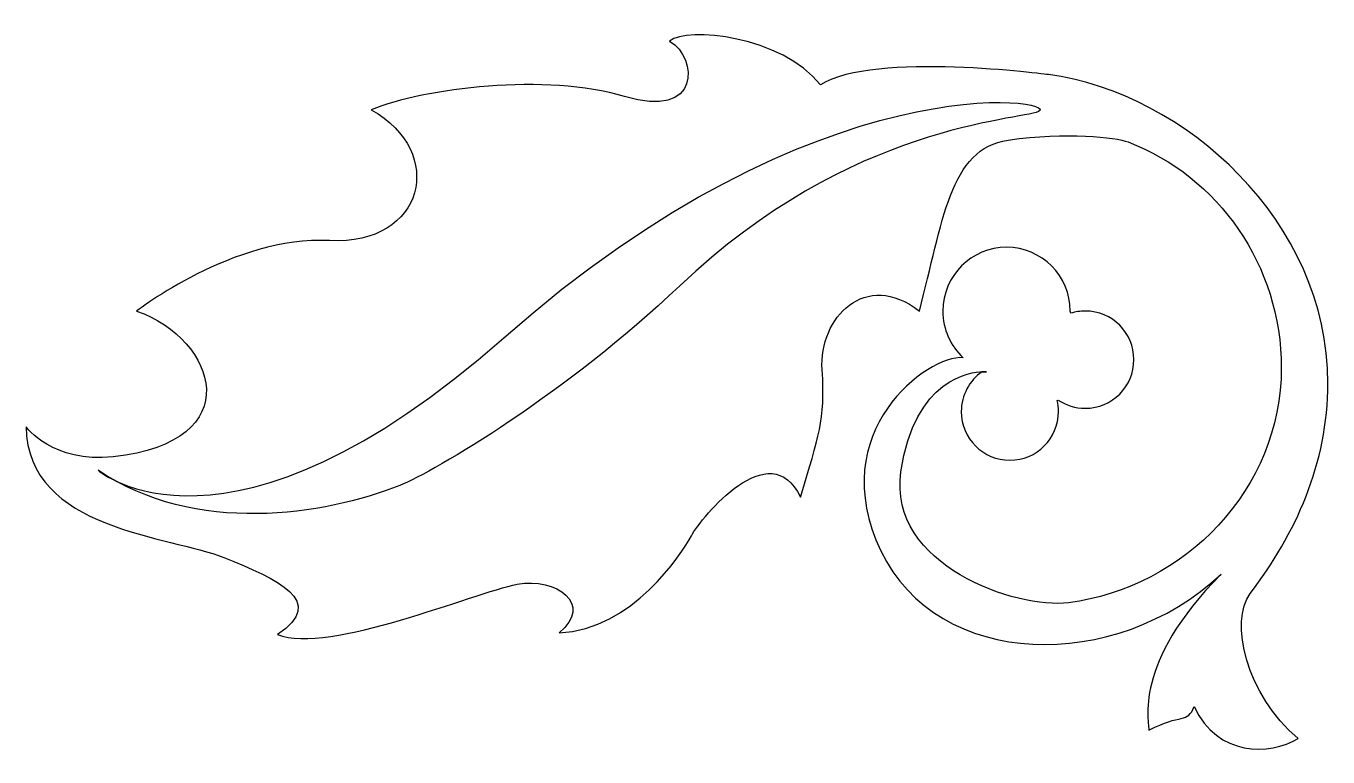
# Model space of a CAD drawing. Header units: centimetres. Extents: x -10 to 10, y -5.6 to 5.6.
import ezdxf

# ---------------------------------------------------------------- set-up
doc = ezdxf.new("R2010")
doc.units = ezdxf.units.CM
doc.header["$MEASUREMENT"] = 0
doc.layers.add('Camada 1', color=7, linetype='Continuous')

msp = doc.modelspace()

# ---------------------------------------------------------------- linework, layer by layer
at = {"layer": 'Camada 1'}
for points, knots in [([(4.68817, 0.30984), (4.53368, 0.30984), (3.64666, 0.21165), (3.44066, -1.23048), (3.44066, -1.23048), (3.23555, -2.66627), (5.2175, -3.34209), (6.01582, -3.23912), (6.01582, -3.23912), (7.80202, -3.00872), (9.28522, -1.49096), (9.28522, 0.36784), (9.28522, 0.36784), (9.28522, 1.94272), (8.31804, 3.31003), (6.93093, 3.83867), (6.93093, 3.83867), (6.73871, 3.91193), (5.99007, 3.99718), (5.08874, 3.86841), (5.08874, 3.86841), (4.18744, 3.73966), (4.08441, 2.60659), (3.72391, 1.24173), (3.72391, 1.24173), (2.89984, 1.88551), (2.1788, 1.13873), (2.23031, 0.34045), (2.23031, 0.34045), (2.2818, -0.45785), (2.1788, -0.66388), (1.89553, -1.61667), (1.89553, -1.61667), (1.43201, -0.63808), (0.37616, -1.9257), (0.22167, -2.20897), (0.22167, -2.20897), (0.06718, -2.49226), (-0.67966, -3.65108), (-1.81274, -3.7026), (-1.81274, -3.7026), (-1.27196, -3.26485), (-1.85542, -2.84022), (-2.45652, -2.95581), (-2.45652, -2.95581), (-3.12607, -3.08453), (-5.34074, -4.03737), (-6.13902, -3.72834), (-6.13902, -3.72834), (-5.36646, -3.2133), (-6.13902, -2.87852), (-6.96309, -2.54375), (-6.96309, -2.54375), (-7.78712, -2.20902), (-9.97602, -2.13176), (-10.00179, -0.53516), (-10.00179, -0.53516), (-10.00179, -0.53516), (-9.58975, -1.10171), (-8.66268, -0.99868), (-8.66268, -0.99868), (-6.56303, -0.76537), (-7.06608, 0.8039), (-8.30219, 1.24168), (-8.30219, 1.24168), (-8.30219, 1.24168), (-6.80859, 2.4005), (-5.34074, 2.32327), (-5.34074, 2.32327), (-3.87286, 2.24604), (-3.53813, 3.6881), (-4.69693, 4.33191), (-4.69693, 4.33191), (-3.8986, 4.66669), (-1.99299, 4.89846), (-0.80843, 4.53791), (-0.80843, 4.53791), (0.37614, 4.17736), (0.32462, 5.13021), (-0.11313, 5.38773), (-0.11313, 5.38773), (0.14436, 5.61948), (1.61224, 5.46499), (2.20454, 4.71818), (2.20454, 4.71818), (3.02861, 5.23322), (5.70678, 4.8727), (5.70678, 4.8727), (5.70678, 4.8727), (7.7976, 4.59666), (10.00179, 2.61734), (10.00179, 0.13544), (10.00179, 0.13544), (10.00179, -1.09876), (9.50252, -2.18789), (8.80722, -3.09695), (8.80722, -3.09695), (8.48263, -3.52132), (8.74549, -4.65545), (9.54379, -5.32495), (9.54379, -5.32495), (9.10598, -5.58247), (8.30774, -5.60824), (7.94719, -4.83571), (7.94719, -4.83571), (7.84421, -5.0932), (7.74119, -4.93874), (7.25189, -5.19623), (7.25189, -5.19623), (7.25189, -5.09325), (6.99437, -4.16613), (8.3592, -2.8013), (8.3592, -2.8013), (6.73683, -4.32067), (4.0072, -4.26916), (3.13164, -2.44075), (3.13164, -2.44075), (2.25608, -0.61234), (3.85266, 0.57219), (4.39688, 0.52478), (4.39688, 0.52478), (4.20466, 0.70348), (4.08441, 0.95854), (4.08441, 1.24172), (4.08441, 1.24172), (4.08441, 1.78218), (4.52253, 2.22031), (5.063, 2.22031), (5.063, 2.22031), (5.60346, 2.22031), (6.04156, 1.78219), (6.04156, 1.24172), (6.04156, 1.24172), (6.04156, 1.24172), (6.05198, 1.20844), (6.05198, 1.20844), (6.05198, 1.20844), (6.12194, 1.23011), (6.19626, 1.24178), (6.27333, 1.24178), (6.27333, 1.24178), (6.68579, 1.24178), (7.02017, 0.9074), (7.02017, 0.49494), (7.02017, 0.49494), (7.02017, 0.08248), (6.68579, -0.25193), (6.27333, -0.25193), (6.27333, -0.25193), (6.11995, -0.25193), (5.97737, -0.20571), (5.85881, -0.12644), (5.85881, -0.12644), (5.85881, -0.12644), (5.84119, -0.13022), (5.84119, -0.13022), (5.84119, -0.13022), (5.85437, -0.18584), (5.86132, -0.24381), (5.86132, -0.30342), (5.86132, -0.30342), (5.86132, -0.71588), (5.52694, -1.05026), (5.11448, -1.05026), (5.11448, -1.05026), (4.70202, -1.05026), (4.36764, -0.71588), (4.36764, -0.30342), (4.36764, -0.30342), (4.36768, -0.04941), (4.49444, 0.1749), (4.68817, 0.30984), (4.68817, 0.30984), (4.68817, 0.30984), (4.84266, 0.30984), (4.68817, 0.30984)], [0, 0, 0, 0, 0.02222222, 0.02222222, 0.02222222, 0.02222222, 0.04444444, 0.04444444, 0.04444444, 0.04444444, 0.06666667, 0.06666667, 0.06666667, 0.06666667, 0.08888889, 0.08888889, 0.08888889, 0.08888889, 0.11111111, 0.11111111, 0.11111111, 0.11111111, 0.13333333, 0.13333333, 0.13333333, 0.13333333, 0.15555556, 0.15555556, 0.15555556, 0.15555556, 0.17777778, 0.17777778, 0.17777778, 0.17777778, 0.2, 0.2, 0.2, 0.2, 0.22222222, 0.22222222, 0.22222222, 0.22222222, 0.24444444, 0.24444444, 0.24444444, 0.24444444, 0.26666667, 0.26666667, 0.26666667, 0.26666667, 0.28888889, 0.28888889, 0.28888889, 0.28888889, 0.31111111, 0.31111111, 0.31111111, 0.31111111, 0.33333333, 0.33333333, 0.33333333, 0.33333333, 0.35555556, 0.35555556, 0.35555556, 0.35555556, 0.37777778, 0.37777778, 0.37777778, 0.37777778, 0.4, 0.4, 0.4, 0.4, 0.42222222, 0.42222222, 0.42222222, 0.42222222, 0.44444444, 0.44444444, 0.44444444, 0.44444444, 0.46666667, 0.46666667, 0.46666667, 0.46666667, 0.48888889, 0.48888889, 0.48888889, 0.48888889, 0.51111111, 0.51111111, 0.51111111, 0.51111111, 0.53333333, 0.53333333, 0.53333333, 0.53333333, 0.55555556, 0.55555556, 0.55555556, 0.55555556, 0.57777778, 0.57777778, 0.57777778, 0.57777778, 0.6, 0.6, 0.6, 0.6, 0.62222222, 0.62222222, 0.62222222, 0.62222222, 0.64444444, 0.64444444, 0.64444444, 0.64444444, 0.66666667, 0.66666667, 0.66666667, 0.66666667, 0.68888889, 0.68888889, 0.68888889, 0.68888889, 0.71111111, 0.71111111, 0.71111111, 0.71111111, 0.73333333, 0.73333333, 0.73333333, 0.73333333, 0.75555556, 0.75555556, 0.75555556, 0.75555556, 0.77777778, 0.77777778, 0.77777778, 0.77777778, 0.8, 0.8, 0.8, 0.8, 0.82222222, 0.82222222, 0.82222222, 0.82222222, 0.84444444, 0.84444444, 0.84444444, 0.84444444, 0.86666667, 0.86666667, 0.86666667, 0.86666667, 0.88888889, 0.88888889, 0.88888889, 0.88888889, 0.91111111, 0.91111111, 0.91111111, 0.91111111, 0.93333333, 0.93333333, 0.93333333, 0.93333333, 0.95555556, 0.95555556, 0.95555556, 0.95555556, 1, 1, 1, 1]), ([(0.04142, 1.62799), (2.66804, 4.1259), (5.26078, 4.16739), (5.55227, 4.30619), (5.55227, 4.30619), (5.94197, 4.4918), (2.17878, 5.10449), (-2.66254, 0.82967), (-2.66254, 0.82967), (-6.91117, -2.92175), (-8.89446, -1.20471), (-8.89446, -1.20471), (-8.89446, -1.20471), (-7.40083, -2.20899), (-5.41794, -1.89996), (-4.25912, -1.43646), (-4.25912, -1.43646), (-3.72495, -1.22281), (-1.70655, -0.03428), (0.04142, 1.62799)], [0, 0, 0, 0, 0.16666667, 0.16666667, 0.16666667, 0.16666667, 0.33333333, 0.33333333, 0.33333333, 0.33333333, 0.5, 0.5, 0.5, 0.5, 0.66666667, 0.66666667, 0.66666667, 0.66666667, 1, 1, 1, 1])]:
    msp.add_open_spline(points, degree=3, knots=knots, dxfattribs=at)

doc.saveas('drawing.dxf')
